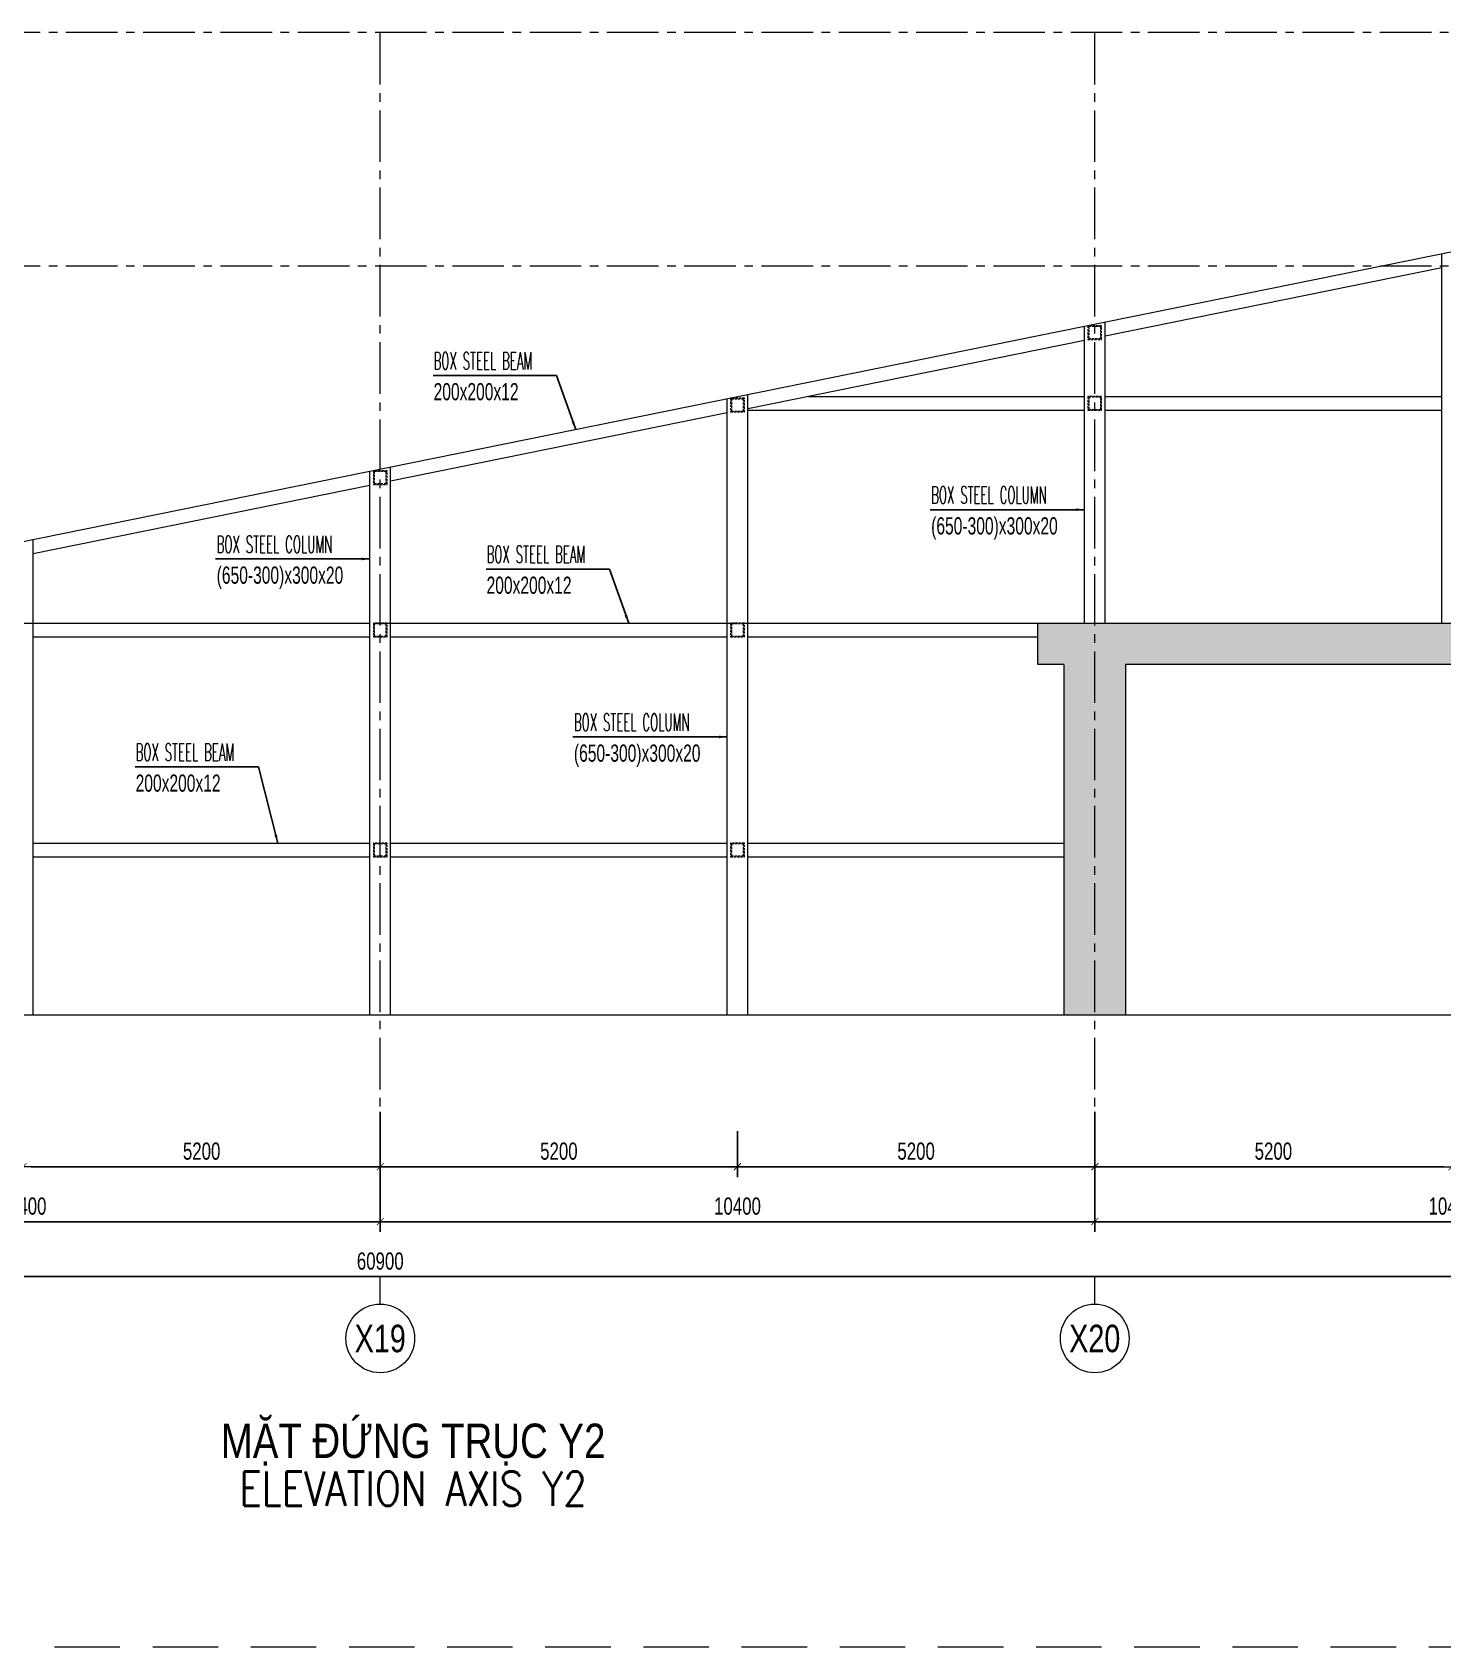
# Model space of a CAD drawing. Header units: millimetres. Extents: x 239606 to 395013, y -27979 to 24335.
# Drawn here: x 270714 to 291244, y -1409 to 22088 of the extents above; entities that cross this region are included whole.
import ezdxf
from ezdxf.enums import TextEntityAlignment as Align

# ---------------------------------------------------------------- set-up
doc = ezdxf.new("R2010")
doc.units = ezdxf.units.MM
doc.linetypes.add('CENTER2', pattern=[1.125, 0.75, -0.125, 0.125, -0.125])
doc.linetypes.add('HIDDEN2', pattern=[4.762499999999999, 3.175, -1.5875])
doc.layers.get('Defpoints').update_dxf_attribs({"color": 151, "lineweight": 9})
for name, color, linetype, lineweight in [('NDC_S_ANNO', 7, 'Continuous', 20), ('NDC_S_AXIS', 5, 'CENTER2', 13), ('NDC_S_CONTINUOUS', 3, 'Continuous', 20), ('NDC_S_DIM', 1, 'Continuous', 15), ('NDC_S_ENG TEXT', 2, 'Continuous', 20), ('NDC_S_ENG TITLE', 3, 'Continuous', 20), ('NDC_S_HATCH MATERIAL', 8, 'Continuous', 13), ('NDC_S_HIDDEN', 8, 'HIDDEN2', 13), ('NDC_S_SLAB', 2, 'Continuous', 20), ('NDC_S_SYMBOL', 1, 'Continuous', 15), ('NDC_S_TEXT SYMBOL', 7, 'Continuous', 20), ('NDC_S_VN TITLE', 6, 'Continuous', 35)]:
    doc.layers.add(name, color=color, linetype=linetype, lineweight=lineweight)
doc.styles.add('NDC_ANNO', font='', dxfattribs={"width": 0.8})
doc.styles.add('NDC_DIM', font='', dxfattribs={"width": 0.75})
doc.styles.add('NDC_EN TXT', font='romans.shx', dxfattribs={"width": 0.8})
doc.styles.add('NDC_VIE TXT', font='arial.ttf', dxfattribs={"width": 0.8})
doc.styles.get('NDC_ANNO').set_extended_font_data('Dotum')
doc.styles.get('NDC_DIM').set_extended_font_data('Dotum')
doc.dimstyles.new('NDC_dim_100', dxfattribs={"dimscale": 100, "dimtxt": 2.5, "dimasz": 1.2, "dimexe": 1.5, "dimexo": 2.5, "dimgap": 1, "dimtad": 1, "dimdec": 0, "dimzin": 0, "dimdsep": 46, "dimtxsty": 'NDC_DIM', "dimblk": 'DIMMARK', "dimcen": 0.09, "dimdle": 1.2, "dimclrd": 1, "dimclre": 1, "dimclrt": 3, "dimadec": 0, "dimazin": 0, "dimtfac": 1, "dimtdec": 0, "dimtix": 1, "dimtofl": 0, "dimtmove": 0, "dimatfit": 3, "dimfxl": 8, "dimfxlon": 1, "dimtolj": 1, "dimtzin": 0, "dimarcsym": 0})

# ---------------------------------------------------------------- blocks, each defined once
blk = doc.blocks.new('DIMMARK')
at = {"layer": 'NDC_S_DIM', "color": 1}
blk.add_line((-1.5, 0), (1, 0), dxfattribs=at)
at = {"layer": 'NDC_S_DIM', "color": 2, "const_width": 0.1}
blk.add_lwpolyline([(-0.4242640687119285, -0.4242640687119285), (0.4242640687119285, 0.4242640687119285)], dxfattribs=at)
blk = doc.blocks.new('*D8')
at = {"layer": 'Defpoints', "color": 0, "ltscale": 200, "transparency": 16777216}
for p in [(245329.094818246, 7788.059464619553), (306229.0948182456, 7788.059464619553), (306229.0948182456, 3977.077512230375)]:
    blk.add_point(p, dxfattribs=at)
at = {"layer": 'NDC_S_DIM', "color": 1, "lineweight": -2, "ltscale": 200, "transparency": 16777216}
for p, q in [((245329.094818246, 4777.077512230375), (245329.094818246, 3827.077512230375)), ((306229.0948182456, 4777.077512230375), (306229.0948182456, 3827.077512230375)), ((245449.094818246, 3977.077512230375), (306109.0948182456, 3977.077512230375))]:
    blk.add_line(p, q, dxfattribs=at)
at = {"layer": 'NDC_S_DIM', "color": 1, "lineweight": -2, "ltscale": 200, "transparency": 16777216, "xscale": 120, "yscale": 120, "zscale": 120, "rotation": 180}
blk.add_blockref('DIMMARK', (245329.094818246, 3977.077512230375), dxfattribs=at)
at = {"layer": 'NDC_S_DIM', "color": 1, "lineweight": -2, "ltscale": 200, "transparency": 16777216, "xscale": 120, "yscale": 120, "zscale": 120}
blk.add_blockref('DIMMARK', (306229.0948182456, 3977.077512230375), dxfattribs=at)
at = {"layer": 'NDC_S_DIM', "color": 3, "ltscale": 200, "transparency": 16777216, "insert": (275779.0948182458, 4202.247118743265), "char_height": 250, "attachment_point": 5, "style": 'NDC_DIM'}
blk.add_mtext('\\A1;60900', dxfattribs=at)
blk = doc.blocks.new('*D11')
at = {"layer": 'Defpoints', "color": 0, "ltscale": 200, "transparency": 16777216}
for p in [(265379.0948182461, 7788.059464619553), (275779.0948182461, 7788.059464619553), (275779.0948182461, 4777.077512230375)]:
    blk.add_point(p, dxfattribs=at)
at = {"layer": 'NDC_S_DIM', "color": 1, "lineweight": -2, "ltscale": 200, "transparency": 16777216}
for p, q in [((265379.0948182461, 5577.077512230375), (265379.0948182461, 4627.077512230375)), ((275779.0948182461, 5577.077512230375), (275779.0948182461, 4627.077512230375)), ((265499.0948182461, 4777.077512230375), (275659.0948182461, 4777.077512230375))]:
    blk.add_line(p, q, dxfattribs=at)
at = {"layer": 'NDC_S_DIM', "color": 1, "lineweight": -2, "ltscale": 200, "transparency": 16777216, "xscale": 120, "yscale": 120, "zscale": 120, "rotation": 180}
blk.add_blockref('DIMMARK', (265379.0948182461, 4777.077512230375), dxfattribs=at)
at = {"layer": 'NDC_S_DIM', "color": 1, "lineweight": -2, "ltscale": 200, "transparency": 16777216, "xscale": 120, "yscale": 120, "zscale": 120}
blk.add_blockref('DIMMARK', (275779.0948182461, 4777.077512230375), dxfattribs=at)
at = {"layer": 'NDC_S_DIM', "color": 3, "ltscale": 200, "transparency": 16777216, "insert": (270579.0948182461, 5002.247118743265), "char_height": 250, "attachment_point": 5, "style": 'NDC_DIM'}
blk.add_mtext('\\A1;10400', dxfattribs=at)
blk = doc.blocks.new('*D12')
at = {"layer": 'Defpoints', "color": 0, "ltscale": 200, "transparency": 16777216}
for p in [(275779.0948182461, 7788.059464619553), (286179.094818247, 7788.059464619553), (286179.094818247, 4777.077512230375)]:
    blk.add_point(p, dxfattribs=at)
at = {"layer": 'NDC_S_DIM', "color": 1, "lineweight": -2, "ltscale": 200, "transparency": 16777216}
for p, q in [((275779.0948182461, 5577.077512230375), (275779.0948182461, 4627.077512230375)), ((286179.094818247, 5577.077512230375), (286179.094818247, 4627.077512230375)), ((275899.0948182461, 4777.077512230375), (286059.094818247, 4777.077512230375))]:
    blk.add_line(p, q, dxfattribs=at)
at = {"layer": 'NDC_S_DIM', "color": 1, "lineweight": -2, "ltscale": 200, "transparency": 16777216, "xscale": 120, "yscale": 120, "zscale": 120, "rotation": 180}
blk.add_blockref('DIMMARK', (275779.0948182461, 4777.077512230375), dxfattribs=at)
at = {"layer": 'NDC_S_DIM', "color": 1, "lineweight": -2, "ltscale": 200, "transparency": 16777216, "xscale": 120, "yscale": 120, "zscale": 120}
blk.add_blockref('DIMMARK', (286179.094818247, 4777.077512230375), dxfattribs=at)
at = {"layer": 'NDC_S_DIM', "color": 3, "ltscale": 200, "transparency": 16777216, "insert": (280979.0948182466, 5002.247118743265), "char_height": 250, "attachment_point": 5, "style": 'NDC_DIM'}
blk.add_mtext('\\A1;10400', dxfattribs=at)
blk = doc.blocks.new('*D13')
at = {"layer": 'Defpoints', "color": 0, "ltscale": 200, "transparency": 16777216}
for p in [(286179.094818247, 7788.059464619553), (296579.0948182461, 7788.059464619553), (296579.0948182461, 4777.077512230375)]:
    blk.add_point(p, dxfattribs=at)
at = {"layer": 'NDC_S_DIM', "color": 1, "lineweight": -2, "ltscale": 200, "transparency": 16777216}
for p, q in [((286179.094818247, 5577.077512230375), (286179.094818247, 4627.077512230375)), ((296579.0948182461, 5577.077512230375), (296579.0948182461, 4627.077512230375)), ((286299.094818247, 4777.077512230375), (296459.0948182461, 4777.077512230375))]:
    blk.add_line(p, q, dxfattribs=at)
at = {"layer": 'NDC_S_DIM', "color": 1, "lineweight": -2, "ltscale": 200, "transparency": 16777216, "xscale": 120, "yscale": 120, "zscale": 120, "rotation": 180}
blk.add_blockref('DIMMARK', (286179.094818247, 4777.077512230375), dxfattribs=at)
at = {"layer": 'NDC_S_DIM', "color": 1, "lineweight": -2, "ltscale": 200, "transparency": 16777216, "xscale": 120, "yscale": 120, "zscale": 120}
blk.add_blockref('DIMMARK', (296579.0948182461, 4777.077512230375), dxfattribs=at)
at = {"layer": 'NDC_S_DIM', "color": 3, "ltscale": 200, "transparency": 16777216, "insert": (291379.0948182466, 5002.247118743265), "char_height": 250, "attachment_point": 5, "style": 'NDC_DIM'}
blk.add_mtext('\\A1;10400', dxfattribs=at)
blk = doc.blocks.new('*U7')
at = {"layer": 'NDC_S_SYMBOL'}
blk.add_line((3.061616997868383e-16, 5), (4.286263797015736e-16, 9), dxfattribs=at)
blk.add_circle((0, 0), 5, dxfattribs=at)
at = {"layer": 'NDC_S_TEXT SYMBOL', "color": 7, "style": 'NDC_ANNO', "width": 0.8}
blk.add_attdef('GRID', text='', height=4, dxfattribs=at).set_placement((0, 0), align=Align.MIDDLE)
blk = doc.blocks.new('*D25')
at = {"layer": 'Defpoints', "color": 0, "ltscale": 100, "transparency": 16777216}
for p in [(275779.0948182461, 6837.459967168717), (270579.0948182461, 6343.702601380064), (275779.0948182461, 5577.077512230375)]:
    blk.add_point(p, dxfattribs=at)
at = {"layer": 'NDC_S_DIM', "color": 1, "lineweight": -2, "ltscale": 100, "transparency": 16777216}
for p, q in [((275779.0948182461, 6377.077512230375), (275779.0948182461, 5427.077512230375)), ((270579.0948182461, 6093.702601380064), (270579.0948182461, 5427.077512230375)), ((270699.0948182461, 5577.077512230375), (275659.0948182461, 5577.077512230375))]:
    blk.add_line(p, q, dxfattribs=at)
at = {"layer": 'NDC_S_DIM', "color": 1, "lineweight": -2, "ltscale": 100, "transparency": 16777216, "xscale": 120, "yscale": 120, "zscale": 120, "rotation": 180}
blk.add_blockref('DIMMARK', (270579.0948182461, 5577.077512230375), dxfattribs=at)
at = {"layer": 'NDC_S_DIM', "color": 1, "lineweight": -2, "ltscale": 100, "transparency": 16777216, "xscale": 120, "yscale": 120, "zscale": 120}
blk.add_blockref('DIMMARK', (275779.0948182461, 5577.077512230375), dxfattribs=at)
at = {"layer": 'NDC_S_DIM', "color": 3, "ltscale": 100, "transparency": 16777216, "insert": (273179.0948182461, 5802.247118743265), "char_height": 250, "attachment_point": 5, "style": 'NDC_DIM'}
blk.add_mtext('\\A1;5200', dxfattribs=at)
blk = doc.blocks.new('*D26')
at = {"layer": 'Defpoints', "color": 0, "ltscale": 100, "transparency": 16777216}
for p in [(275779.0948182461, 6343.702601380064), (280979.0948182461, 6343.702601380064), (280979.0948182461, 5577.077512230375)]:
    blk.add_point(p, dxfattribs=at)
at = {"layer": 'NDC_S_DIM', "color": 1, "lineweight": -2, "ltscale": 100, "transparency": 16777216}
for p, q in [((275779.0948182461, 6093.702601380064), (275779.0948182461, 5427.077512230375)), ((280979.0948182461, 6093.702601380064), (280979.0948182461, 5427.077512230375)), ((275899.0948182461, 5577.077512230375), (280859.0948182461, 5577.077512230375))]:
    blk.add_line(p, q, dxfattribs=at)
at = {"layer": 'NDC_S_DIM', "color": 1, "lineweight": -2, "ltscale": 100, "transparency": 16777216, "xscale": 120, "yscale": 120, "zscale": 120, "rotation": 180}
blk.add_blockref('DIMMARK', (275779.0948182461, 5577.077512230375), dxfattribs=at)
at = {"layer": 'NDC_S_DIM', "color": 1, "lineweight": -2, "ltscale": 100, "transparency": 16777216, "xscale": 120, "yscale": 120, "zscale": 120}
blk.add_blockref('DIMMARK', (280979.0948182461, 5577.077512230375), dxfattribs=at)
at = {"layer": 'NDC_S_DIM', "color": 3, "ltscale": 100, "transparency": 16777216, "insert": (278379.0948182461, 5802.247118743265), "char_height": 250, "attachment_point": 5, "style": 'NDC_DIM'}
blk.add_mtext('\\A1;5200', dxfattribs=at)
blk = doc.blocks.new('*D27')
at = {"layer": 'Defpoints', "color": 0, "ltscale": 100, "transparency": 16777216}
for p in [(286179.0948182461, 6837.459967168717), (280979.0948182461, 6343.702601380064), (286179.0948182461, 5577.077512230375)]:
    blk.add_point(p, dxfattribs=at)
at = {"layer": 'NDC_S_DIM', "color": 1, "lineweight": -2, "ltscale": 100, "transparency": 16777216}
for p, q in [((286179.0948182461, 6377.077512230375), (286179.0948182461, 5427.077512230375)), ((280979.0948182461, 6093.702601380064), (280979.0948182461, 5427.077512230375)), ((281099.0948182461, 5577.077512230375), (286059.0948182461, 5577.077512230375))]:
    blk.add_line(p, q, dxfattribs=at)
at = {"layer": 'NDC_S_DIM', "color": 1, "lineweight": -2, "ltscale": 100, "transparency": 16777216, "xscale": 120, "yscale": 120, "zscale": 120, "rotation": 180}
blk.add_blockref('DIMMARK', (280979.0948182461, 5577.077512230375), dxfattribs=at)
at = {"layer": 'NDC_S_DIM', "color": 1, "lineweight": -2, "ltscale": 100, "transparency": 16777216, "xscale": 120, "yscale": 120, "zscale": 120}
blk.add_blockref('DIMMARK', (286179.0948182461, 5577.077512230375), dxfattribs=at)
at = {"layer": 'NDC_S_DIM', "color": 3, "ltscale": 100, "transparency": 16777216, "insert": (283579.0948182461, 5802.247118743265), "char_height": 250, "attachment_point": 5, "style": 'NDC_DIM'}
blk.add_mtext('\\A1;5200', dxfattribs=at)
blk = doc.blocks.new('*D28')
at = {"layer": 'Defpoints', "color": 0, "ltscale": 100, "transparency": 16777216}
for p in [(286179.094818247, 6343.702601380064), (291379.094818247, 6343.702601380064), (291379.094818247, 5577.077512230375)]:
    blk.add_point(p, dxfattribs=at)
at = {"layer": 'NDC_S_DIM', "color": 1, "lineweight": -2, "ltscale": 100, "transparency": 16777216}
for p, q in [((286179.094818247, 6093.702601380064), (286179.094818247, 5427.077512230375)), ((291379.094818247, 6093.702601380064), (291379.094818247, 5427.077512230375)), ((286299.094818247, 5577.077512230375), (291259.094818247, 5577.077512230375))]:
    blk.add_line(p, q, dxfattribs=at)
at = {"layer": 'NDC_S_DIM', "color": 1, "lineweight": -2, "ltscale": 100, "transparency": 16777216, "xscale": 120, "yscale": 120, "zscale": 120, "rotation": 180}
blk.add_blockref('DIMMARK', (286179.094818247, 5577.077512230375), dxfattribs=at)
at = {"layer": 'NDC_S_DIM', "color": 1, "lineweight": -2, "ltscale": 100, "transparency": 16777216, "xscale": 120, "yscale": 120, "zscale": 120}
blk.add_blockref('DIMMARK', (291379.094818247, 5577.077512230375), dxfattribs=at)
at = {"layer": 'NDC_S_DIM', "color": 3, "ltscale": 100, "transparency": 16777216, "insert": (288779.094818247, 5802.247118743265), "char_height": 250, "attachment_point": 5, "style": 'NDC_DIM'}
blk.add_mtext('\\A1;5200', dxfattribs=at)
blk = doc.blocks.new('Drawing name_symbol')
at = {"layer": 'NDC_S_ENG TITLE', "style": 'NDC_EN TXT', "width": 0.8}
blk.add_attdef('SECTDET1', text='', height=5, dxfattribs=at).set_placement((0, 1.011264427095739), align=Align.CENTER)
at = {"layer": 'NDC_S_TEXT SYMBOL', "lineweight": 25, "style": 'NDC_ANNO', "width": 0.8}
blk.add_attdef('SSCALE', text='', height=2.5, dxfattribs=at).set_placement((0, -3.998868953555331), align=Align.CENTER)
at = {"layer": 'NDC_S_VN TITLE', "style": 'NDC_VIE TXT', "width": 0.8}
blk.add_attdef('SECTDET2', text='', height=5, dxfattribs=at).set_placement((0, 7.970649532882817), align=Align.CENTER)

msp = doc.modelspace()

# ---------------------------------------------------------------- hatches: boundary and pattern name
at = {"layer": 'NDC_S_HATCH MATERIAL', "ltscale": 100}
h = msp.add_hatch(dxfattribs=at)
h.set_pattern_fill('BT-01', color=256, scale=50, pattern_type=2)
h.set_pattern_definition([(49.99999999999999, (0, 0), (358.6300913003767, -31.37606749129755), [37.5, -412.5]), (355, (0, 0), (-69.3756668065, 376.0960668500059), [30, -330]), (100.4514, (29.88584, -2.61467), (289.2546908570108, 344.7197710304768), [31.870095, -350.571056]), (46.18420000000001, (0, 100), (533.6205243128222, -82.75950716450905), [56.25, -618.75]), (96.6356, (44.4683725, 93.1033465), (467.3313527743517, 487.0589354502209), [47.805144, -525.8565]), (351.1842, (0, 100), (467.3309725668136, 487.0593004626623), [45, -495]), (21, (50, 75), (298.4535260592309, -201.3094453326694), [37.5, -412.5]), (326.0000000000001, (50, 75), (121.6576659607909, 362.5750225234265), [30, -330]), (71.4514, (74.8711165, 58.224197), (420.111314290745, 161.2652483549762), [31.870095, -350.571056]), (37.50000000000001, (0, 0), (6.079927658645334, 166.4469269156558), [0, -326, 0, -335, 0, -331.25]), (7.499999999999999, (0, 0), (131.5347687210743, 197.2058559411801), [0, -191, 0, -318.5, 0, -126.25]), (327.5, (-111.5, 0), (266.9112180862045, -11.27743586718988), [0, -125, 0, -390, 0, -517.5]), (317.5, (-161.5, 0), (291.5930846711931, 50.05249116615887), [0, -162.5, 0, -259, 0, -367.5]), (45, (0, 0), (-150.2601910021414, 150.2601910021414), []), (45, (0, 61.25000000000001), (-150.2601910021414, 150.2601910021414), [])])
h.paths.add_polyline_path([(297029.0948182461, 12888.05946461955), (305779.0948182456, 12888.05946461955), (305779.0948182456, 7788.059464619546), (306679.0948182456, 7788.059464619546), (306679.0948182456, 12888.05946461955), (306809.0948182456, 12888.05946461955), (306809.0948182456, 13488.05946461955), (285349.094818247, 13488.05946461955), (285349.094818247, 12888.05946461955), (285729.094818247, 12888.05946461955), (285729.094818247, 7788.059464619546), (286629.094818247, 7788.059464619546), (286629.094818247, 12888.05946461955), (296129.0948182461, 12888.05946461955), (296129.0948182461, 7788.059464619546), (297029.0948182461, 7788.059464619546)])

# ---------------------------------------------------------------- linework, layer by layer
at = {"layer": 'NDC_S_AXIS', "ltscale": 1000}
for p, q in [((245329.094818246, 22088.05946461955), (306229.0948182456, 22088.05946461955)), ((275779.0948182461, 5577.077512230375), (275779.0948182461, 22088.05946461955)), ((286179.094818247, 5577.077512230375), (286179.094818247, 22088.05946461955)), ((245329.094818246, 18688.05946461955), (306229.0948182456, 18688.05946461955)), ((245329.094818246, 13488.05946461955), (306229.0948182456, 13488.05946461955))]:
    msp.add_line(p, q, dxfattribs=at)
at = {"layer": 'NDC_S_CONTINUOUS', "ltscale": 100}
for p, q in [((291229.094818247, 13488.05946461955), (291229.094818247, 18861.96853081876)), ((286329.094818247, 13488.05946461955), (286329.094818247, 17867.76440656191)), ((286029.094818247, 13488.05946461955), (286029.094818247, 17806.89476630129)), ((280829.0948182461, 7788.059464619545), (280829.094818246, 16751.82100178361)), ((281129.0948182463, 7788.059464619546), (281129.094818246, 16812.69064204421)), ((275929.0948182461, 7788.059464619546), (275929.094818246, 15757.61687752676)), ((275629.0948182461, 7788.059464619546), (275629.0948182461, 15696.74723726613)), ((270729.0948182461, 7788.059464619545), (270729.0948182461, 14702.54311300928)), ((285729.094818247, 12888.05946461955), (285729.094818247, 7788.059464619553)), ((286629.094818247, 12888.05946461955), (286629.094818247, 7788.059464619553)), ((245329.094818246, 7788.059464619546), (306679.0948182456, 7788.059464619546))]:
    msp.add_line(p, q, dxfattribs=at)
for points in [[(305929.0948182457, 21844.58090358907), (260029.0948182461, 12531.52594371368)], [(285729.094818247, 12888.05946461955), (285349.094818247, 12888.05946461955), (285349.094818247, 13488.05946461955), (306809.0948182456, 13488.05946461955), (306809.0948182456, 12888.05946461955), (306679.0948182456, 12888.05946461955)], [(296129.0948182461, 12888.05946461955), (286629.094818247, 12888.05946461955)]]:
    msp.add_lwpolyline(points, dxfattribs=at)
at = {"layer": 'NDC_S_HIDDEN', "ltscale": 300}
msp.add_line((239605.6402082985, -1409.254275480402), (311327.9464546183, -1409.254275480343), dxfattribs=at)
at = {"layer": 'NDC_S_HIDDEN', "ltscale": 10, "elevation": -1.410320197076039e-09}
for points in [[(286079.094818247, 17617.03970634472), (286279.094818247, 17617.03970634472), (286279.094818247, 17817.03970634472), (286079.094818247, 17817.03970634472)], [(286091.094818247, 17629.03970634472), (286267.094818247, 17629.03970634472), (286267.094818247, 17805.03970634472), (286091.094818247, 17805.03970634472)], [(280879.094818246, 16561.96594182704), (281079.094818246, 16561.96594182704), (281079.094818246, 16761.96594182704), (280879.094818246, 16761.96594182704)], [(280891.094818246, 16573.96594182704), (281067.094818246, 16573.96594182704), (281067.094818246, 16749.96594182704), (280891.094818246, 16749.96594182704)], [(286079.094818247, 16588.05946461964), (286279.094818247, 16588.05946461964), (286279.094818247, 16788.05946461964), (286079.094818247, 16788.05946461964)], [(286091.094818247, 16600.05946461964), (286267.094818247, 16600.05946461964), (286267.094818247, 16776.05946461964), (286091.094818247, 16776.05946461964)], [(275679.0948182461, 15506.89217730957), (275879.0948182461, 15506.89217730957), (275879.0948182461, 15706.89217730957), (275679.0948182461, 15706.89217730957)], [(275691.0948182461, 15518.89217730957), (275867.0948182461, 15518.89217730957), (275867.0948182461, 15694.89217730957), (275691.0948182461, 15694.89217730957)], [(275679.0948182461, 13288.05946461955), (275879.0948182461, 13288.05946461955), (275879.0948182461, 13488.05946461955), (275679.0948182461, 13488.05946461955)], [(275691.0948182461, 13300.05946461955), (275867.0948182461, 13300.05946461955), (275867.0948182461, 13476.05946461955), (275691.0948182461, 13476.05946461955)], [(280879.094818246, 13288.05946461962), (281079.094818246, 13288.05946461962), (281079.094818246, 13488.05946461962), (280879.094818246, 13488.05946461962)], [(280891.094818246, 13300.05946461962), (281067.094818246, 13300.05946461962), (281067.094818246, 13476.05946461962), (280891.094818246, 13476.05946461962)], [(275679.0948182461, 10088.05946461956), (275879.0948182461, 10088.05946461956), (275879.0948182461, 10288.05946461956), (275679.0948182461, 10288.05946461956)], [(275691.0948182461, 10100.05946461956), (275867.0948182461, 10100.05946461956), (275867.0948182461, 10276.05946461956), (275691.0948182461, 10276.05946461956)], [(280879.0948182461, 10088.05946461966), (281079.0948182461, 10088.05946461966), (281079.0948182461, 10288.05946461966), (280879.0948182461, 10288.05946461966)], [(280891.0948182461, 10100.05946461966), (281067.0948182461, 10100.05946461966), (281067.0948182461, 10276.05946461966), (280891.0948182461, 10276.05946461966)]]:
    msp.add_lwpolyline(points, close=True, dxfattribs=at)
at = {"layer": 'NDC_S_SLAB', "ltscale": 1000}
for p, q in [((291229.094818247, 18657.89325809872, -2.234293267642449e-09), (286329.094818247, 17663.68913384185, -2.234293267642449e-09)), ((286029.094818247, 17602.81949358123, -2.234293267642449e-09), (281129.094818246, 16608.61536932416, -2.234293267642449e-09)), ((282013.4967690071, 16788.05946461957), (286029.094818247, 16788.05946461957)), ((286329.094818247, 16788.05946461957), (291229.094818247, 16788.05946461956)), ((280829.094818246, 16547.74572906353, -2.234293267642449e-09), (275929.0948182461, 15553.54160480669, -2.234293267642449e-09)), ((281129.094818246, 16588.05946461959), (286029.094818247, 16588.0594646196)), ((286329.094818247, 16588.05946461959), (291229.094818247, 16588.0594646196)), ((275629.0948182461, 15492.67196454609, -2.234293267642449e-09), (270729.0948182461, 14498.46784028923, -2.234293267642449e-09)), ((270729.0948182461, 13488.05946461954), (275629.0948182461, 13488.05946461954)), ((275929.0948182461, 13488.05946461954), (280829.0948182461, 13488.05946461954)), ((281129.0948182461, 13488.05946461954), (285349.094818247, 13488.05946461954)), ((270729.0948182461, 13288.05946461955), (275629.0948182461, 13288.05946461955)), ((275929.0948182461, 13288.05946461955), (280829.0948182461, 13288.05946461954)), ((281129.0948182461, 13288.05946461954), (285349.094818247, 13288.05946461954)), ((270729.0948182461, 10288.05946461955), (275629.0948182461, 10288.05946461954)), ((275929.0948182461, 10288.05946461954), (280829.0948182461, 10288.05946461954)), ((281129.0948182462, 10288.05946461954), (285729.094818247, 10288.05946461953)), ((270729.0948182461, 10088.05946461954), (275629.0948182461, 10088.05946461954)), ((275929.0948182461, 10088.05946461954), (280829.0948182461, 10088.05946461954)), ((281129.0948182462, 10088.05946461954), (285729.094818247, 10088.05946461953))]:
    msp.add_line(p, q, dxfattribs=at)

# ---------------------------------------------------------------- block references
at = {"layer": 'NDC_S_ANNO'}
ref = msp.add_blockref('Drawing name_symbol', (276257.4753393818, 540.5901303186693), dxfattribs=dict(at, xscale=100, yscale=100, zscale=100))
ref.add_attrib('SECTDET1', 'ELEVATION AXIS Y2', dxfattribs={"layer": 'NDC_S_ENG TITLE', "height": 499.9999999999999, "style": 'NDC_EN TXT', "width": 0.7999999999999999}).set_placement((276257.4753393818, 641.7165730282431), align=Align.CENTER)
ref.add_attrib('SECTDET2', 'MẶT ĐỨNG TRỤC Y2', dxfattribs={"layer": 'NDC_S_VN TITLE', "height": 499.9999999999999, "style": 'NDC_VIE TXT', "width": 0.7999999999999999}).set_placement((276257.4753393818, 1337.655083606951), align=Align.CENTER)
at = {"layer": 'NDC_S_AXIS', "xscale": 100, "yscale": 100, "zscale": 100}
for p, values in [((275779.0948182461, 3077.07751223036), {'GRID': 'X19'}), ((286179.094818247, 3077.07751223036), {'GRID': 'X20'})]:
    msp.add_blockref('*U7', p, dxfattribs=at).add_auto_attribs(values)

# ---------------------------------------------------------------- texts
at = {"layer": 'NDC_S_ENG TEXT'}
for s, style, width, p in [('BOX STEEL BEAM', 'NDC_EN TXT', 0.5, (276555.6070895242, 17181.17631212648, -2.234293267642449e-09)), ('200x200x12', 'NDC_VIE TXT', 0.65, (276555.6070895242, 16732.14410003057, -2.234293267642449e-09)), ('BOX STEEL COLUMN', 'NDC_EN TXT', 0.5, (283798.0716164308, 15228.24534912004)), ('(650-300)x300x20', 'NDC_VIE TXT', 0.65, (283798.0716164308, 14779.21313702413)), ('BOX STEEL COLUMN', 'NDC_EN TXT', 0.5, (273398.0716164298, 14511.35627291432)), ('BOX STEEL BEAM', 'NDC_EN TXT', 0.5, (277326.5201298451, 14364.53643188333)), ('(650-300)x300x20', 'NDC_VIE TXT', 0.65, (273398.0716164298, 14062.3240608184)), ('200x200x12', 'NDC_VIE TXT', 0.65, (277326.5201298451, 13915.50421978741)), ('BOX STEEL COLUMN', 'NDC_EN TXT', 0.5, (278598.0716164298, 11920.87052353398)), ('BOX STEEL BEAM', 'NDC_EN TXT', 0.5, (272218.1835315716, 11484.24413092076)), ('(650-300)x300x20', 'NDC_VIE TXT', 0.65, (278598.0716164298, 11471.83831143806)), ('200x200x12', 'NDC_VIE TXT', 0.65, (272218.1835315716, 11035.21191882485))]:
    msp.add_text(s, height=250, dxfattribs=dict(at, style=style, width=width)).set_placement(p)

# ---------------------------------------------------------------- dimensions: what is measured, and where the dimension line sits
at = {"layer": 'NDC_S_DIM', "ltscale": 200}
for base, p1, p2, picture, middle in [((306229.0948182456, 3977.077512230375), (245329.094818246, 7788.059464619553), (306229.0948182456, 7788.059464619553), '*D8', (275779.0948182458, 4202.247118743265)), ((275779.0948182461, 4777.077512230375), (265379.0948182461, 7788.059464619553), (275779.0948182461, 7788.059464619553), '*D11', (270579.0948182461, 5002.247118743265)), ((286179.094818247, 4777.077512230375), (275779.0948182461, 7788.059464619553), (286179.094818247, 7788.059464619553), '*D12', (280979.0948182466, 5002.247118743265)), ((296579.0948182461, 4777.077512230375), (286179.094818247, 7788.059464619553), (296579.0948182461, 7788.059464619553), '*D13', (291379.0948182466, 5002.247118743265))]:
    dim = msp.add_linear_dim(base=base, p1=p1, p2=p2, dimstyle='NDC_dim_100', dxfattribs=at)
    dim.commit()
    dim.dimension.update_dxf_attribs({"geometry": picture, "text_midpoint": middle})
at = {"layer": 'NDC_S_DIM', "ltscale": 100}
for base, p1, p2, picture, middle in [((275779.0948182461, 5577.077512230375), (270579.0948182461, 6343.702601380064), (275779.0948182461, 6837.459967168717), '*D25', (273179.0948182461, 5802.247118743265)), ((286179.0948182461, 5577.077512230375), (280979.0948182461, 6343.702601380064), (286179.0948182461, 6837.459967168717), '*D27', (283579.0948182461, 5802.247118743265))]:
    dim = msp.add_linear_dim(base=base, p1=p1, p2=p2, dimstyle='NDC_dim_100', override={"dimtmove": 1}, dxfattribs=at)
    dim.commit()
    dim.dimension.update_dxf_attribs({"geometry": picture, "text_midpoint": middle})
for base, p1, p2, picture, middle in [((280979.0948182461, 5577.077512230375), (275779.0948182461, 6343.702601380064), (280979.0948182461, 6343.702601380064), '*D26', (278379.0948182461, 5802.247118743265)), ((291379.094818247, 5577.077512230375), (286179.094818247, 6343.702601380064), (291379.094818247, 6343.702601380064), '*D28', (288779.094818247, 5802.247118743265))]:
    dim = msp.add_linear_dim(base=base, p1=p1, p2=p2, dimstyle='NDC_dim_100', dxfattribs=at)
    dim.commit()
    dim.dimension.update_dxf_attribs({"geometry": picture, "text_midpoint": middle})

# ---------------------------------------------------------------- leaders
at = {"layer": 'NDC_S_SLAB', "ltscale": 100}
for points in [[(278625.4265116495, 16304.6993448627, -2.234293267642449e-09), (278343.12124039, 17092.51867473612, -2.234293267642449e-09), (276548.6062272462, 17092.51867473612, -2.234293267642449e-09)], [(286029.094818247, 15139.58771172967), (283781.6505906507, 15139.58771172967)], [(275629.0948182461, 14422.69863552395), (273381.6505906498, 14422.69863552395)], [(279396.3395519704, 13488.05946461955), (279114.0342807109, 14275.87879449296), (277319.519267567, 14275.87879449296)], [(280829.0948182461, 11832.21288614361), (278581.6505906498, 11832.21288614361)], [(274288.0029536969, 10288.05946461955), (274005.6976824374, 11395.5864935304), (272211.1826692936, 11395.5864935304)]]:
    msp.add_leader(points, dimstyle='NDC_dim_100', override={"dimgap": 1, "dimtad": 0}, dxfattribs=at)

doc.saveas('drawing.dxf')
